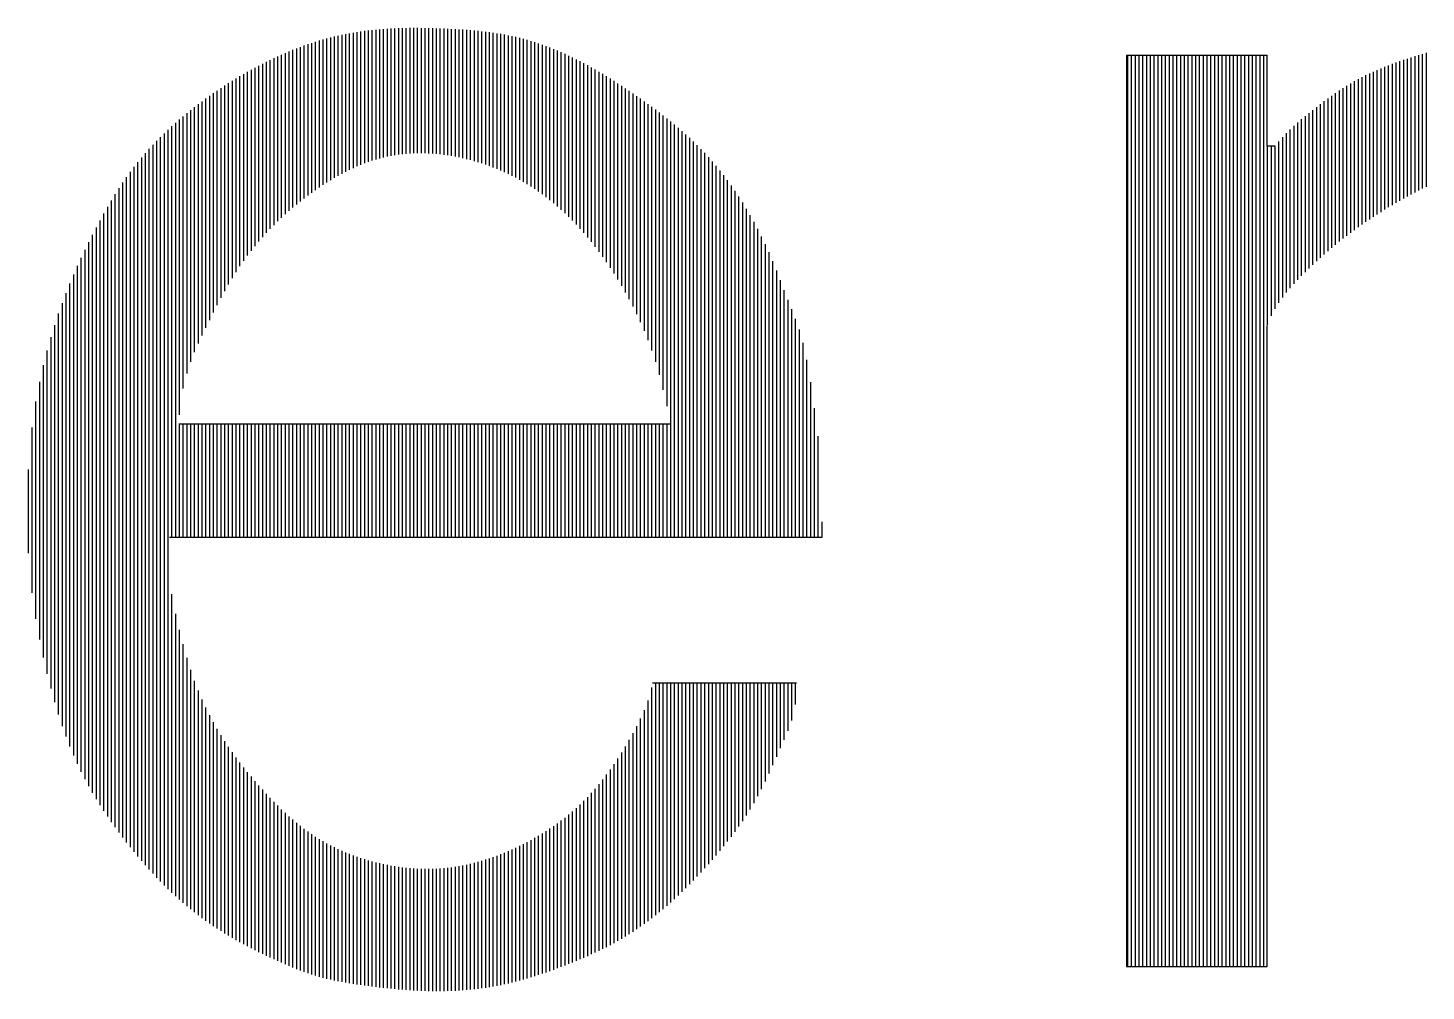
# Model space of a CAD drawing. Extents: x -4305 to 9892, y 67 to 16323.
# Drawn here: x 5325.58 to 5342.23, y 292.74 to 304.21 of the extents above; entities that cross this region are included whole.
import ezdxf
from ezdxf.enums import TextEntityAlignment as Align

# ---------------------------------------------------------------- set-up
doc = ezdxf.new("R2010")
doc.units = 0
doc.header["$LTSCALE"] = 30
doc.header["$MEASUREMENT"] = 0
doc.layers.get('0').update_dxf_attribs({"linetype": 'CONTINUOUS'})
doc.layers.add('RLA-FORMATO', color=7, linetype='CONTINUOUS')
doc.layers.add('RLA-LOGO', color=7, linetype='CONTINUOUS')
doc.styles.add('ROMAND', font='romand', dxfattribs={"height": 31.5})
doc.styles.add('ROMANS', font='romans.shx', dxfattribs={"height": 11.25})

# ---------------------------------------------------------------- blocks, each defined once
blk = doc.blocks.new('A$C459C3EB4')
at = {"layer": 'RLA-LOGO', "color": 8, "true_color": 0x707070}
for p, q in [((439.69, -65.243), (439.69, -66.976)), ((439.735, -65.231), (439.735, -66.947)), ((439.78, -65.219), (439.78, -66.919)), ((439.825, -65.208), (439.825, -66.892)), ((439.87, -65.198), (439.87, -66.866)), ((439.915, -65.188), (439.915, -66.842)), ((439.96, -65.179), (439.96, -66.818)), ((440.005, -65.17), (440.005, -66.795)), ((440.05, -65.163), (440.05, -66.774)), ((440.095, -65.155), (440.095, -66.754)), ((440.14, -65.149), (440.14, -66.735)), ((440.185, -65.142), (440.185, -66.717)), ((440.23, -65.137), (440.23, -66.701)), ((440.275, -65.132), (440.275, -66.686)), ((440.32, -65.127), (440.32, -66.672)), ((440.365, -65.123), (440.365, -66.659)), ((440.41, -65.119), (440.41, -66.647)), ((440.455, -65.116), (440.455, -66.637)), ((440.5, -65.114), (440.5, -66.628)), ((440.545, -65.111), (440.545, -66.621)), ((440.59, -65.109), (440.59, -66.614)), ((440.635, -65.108), (440.635, -66.609)), ((440.68, -65.107), (440.68, -66.605)), ((440.725, -65.106), (440.725, -66.601)), ((440.77, -65.106), (440.77, -66.599)), ((440.815, -65.106), (440.815, -66.598)), ((440.86, -65.107), (440.86, -66.598)), ((440.905, -65.107), (440.905, -66.598)), ((440.95, -65.108), (440.95, -66.6)), ((440.995, -65.109), (440.995, -66.603)), ((441.04, -65.111), (441.04, -66.606)), ((441.085, -65.113), (441.085, -66.611)), ((441.13, -65.114), (441.13, -66.616)), ((441.175, -65.116), (441.175, -66.622)), ((441.22, -65.119), (441.22, -66.629)), ((441.265, -65.121), (441.265, -66.637)), ((441.31, -65.124), (441.31, -66.646)), ((441.355, -65.126), (441.355, -66.656)), ((441.4, -65.13), (441.4, -66.667)), ((441.445, -65.133), (441.445, -66.678)), ((441.49, -65.137), (441.49, -66.691)), ((441.535, -65.141), (441.535, -66.704)), ((441.58, -65.146), (441.58, -66.718)), ((441.625, -65.151), (441.625, -66.733)), ((441.67, -65.157), (441.67, -66.749)), ((441.715, -65.163), (441.715, -66.766)), ((441.76, -65.17), (441.76, -66.784)), ((441.805, -65.177), (441.805, -66.803)), ((441.85, -65.185), (441.85, -66.823)), ((441.895, -65.194), (441.895, -66.844)), ((441.94, -65.203), (441.94, -66.866)), ((441.985, -65.213), (441.985, -66.889)), ((442.03, -65.224), (442.03, -66.914)), ((442.075, -65.236), (442.075, -66.939)), ((442.12, -65.248), (442.12, -66.966)), ((439.24, -65.406), (439.24, -67.325)), ((439.285, -65.387), (439.285, -67.285)), ((439.33, -65.368), (439.33, -67.246)), ((439.375, -65.35), (439.375, -67.208)), ((439.42, -65.333), (439.42, -67.172)), ((439.465, -65.316), (439.465, -67.137)), ((439.51, -65.3), (439.51, -67.103)), ((439.555, -65.285), (439.555, -67.07)), ((439.6, -65.271), (439.6, -67.038)), ((439.645, -65.257), (439.645, -67.007)), ((442.165, -65.262), (442.165, -66.994)), ((442.21, -65.276), (442.21, -67.024)), ((442.255, -65.291), (442.255, -67.055)), ((442.3, -65.306), (442.3, -67.087)), ((442.345, -65.323), (442.345, -67.121)), ((442.39, -65.34), (442.39, -67.156)), ((442.435, -65.357), (442.435, -67.193)), ((442.48, -65.376), (442.48, -67.231)), ((442.525, -65.395), (442.525, -67.271)), ((442.57, -65.415), (442.57, -67.313)), ((452.78, -65.416), (452.78, -67.02)), ((452.825, -65.403), (452.825, -66.998)), ((438.88, -65.581), (438.88, -67.703)), ((438.925, -65.557), (438.925, -67.649)), ((438.97, -65.534), (438.97, -67.597)), ((439.015, -65.511), (439.015, -67.548)), ((439.06, -65.489), (439.06, -67.5)), ((439.105, -65.467), (439.105, -67.454)), ((439.15, -65.446), (439.15, -67.409)), ((439.195, -65.426), (439.195, -67.366)), ((442.615, -65.436), (442.615, -67.356)), ((442.66, -65.457), (442.66, -67.401)), ((442.705, -65.48), (442.705, -67.448)), ((442.75, -65.502), (442.75, -67.497)), ((442.795, -65.526), (442.795, -67.548)), ((442.84, -65.55), (442.84, -67.6)), ((442.885, -65.575), (442.885, -67.655)), ((449.259, -65.43), (449.259, -76.286)), ((449.259, -65.43), (450.933, -65.43)), ((449.27, -65.43), (449.27, -76.286)), ((449.315, -65.43), (449.315, -76.286)), ((449.36, -65.43), (449.36, -76.286)), ((449.405, -65.43), (449.405, -76.286)), ((449.45, -65.43), (449.45, -76.286)), ((449.495, -65.43), (449.495, -76.286)), ((449.54, -65.43), (449.54, -76.286)), ((449.585, -65.43), (449.585, -76.286)), ((449.63, -65.43), (449.63, -76.286)), ((449.675, -65.43), (449.675, -76.286)), ((449.72, -65.43), (449.72, -76.286)), ((449.765, -65.43), (449.765, -76.286)), ((449.81, -65.43), (449.81, -76.286)), ((449.855, -65.43), (449.855, -76.286)), ((449.9, -65.43), (449.9, -76.286)), ((449.945, -65.43), (449.945, -76.286)), ((449.99, -65.43), (449.99, -76.286)), ((450.035, -65.43), (450.035, -76.286)), ((450.08, -65.43), (450.08, -76.286)), ((450.125, -65.43), (450.125, -76.286)), ((450.17, -65.43), (450.17, -76.286)), ((450.215, -65.43), (450.215, -76.286)), ((450.26, -65.43), (450.26, -76.286)), ((450.305, -65.43), (450.305, -76.286)), ((450.35, -65.43), (450.35, -76.286)), ((450.395, -65.43), (450.395, -76.286)), ((450.44, -65.43), (450.44, -76.286)), ((450.485, -65.43), (450.485, -76.286)), ((450.53, -65.43), (450.53, -76.286)), ((450.575, -65.43), (450.575, -76.286)), ((450.62, -65.43), (450.62, -76.286)), ((450.665, -65.43), (450.665, -76.286)), ((450.71, -65.43), (450.71, -76.286)), ((450.755, -65.43), (450.755, -76.286)), ((450.8, -65.43), (450.8, -76.286)), ((450.845, -65.43), (450.845, -76.286)), ((450.89, -65.43), (450.89, -76.286)), ((450.933, -66.512), (450.933, -65.43)), ((452.33, -65.57), (452.33, -67.27)), ((452.375, -65.552), (452.375, -67.242)), ((452.42, -65.535), (452.42, -67.215)), ((452.465, -65.518), (452.465, -67.189)), ((452.51, -65.502), (452.51, -67.163)), ((452.555, -65.487), (452.555, -67.138)), ((452.6, -65.472), (452.6, -67.113)), ((452.645, -65.457), (452.645, -67.089)), ((452.69, -65.443), (452.69, -67.065)), ((452.735, -65.429), (452.735, -67.042)), ((438.61, -65.737), (438.61, -68.086)), ((438.655, -65.709), (438.655, -68.014)), ((438.7, -65.682), (438.7, -67.945)), ((438.745, -65.656), (438.745, -67.88)), ((438.79, -65.63), (438.79, -67.818)), ((438.835, -65.605), (438.835, -67.759)), ((442.93, -65.601), (442.93, -67.712)), ((442.975, -65.627), (442.975, -67.771)), ((443.02, -65.653), (443.02, -67.832)), ((443.065, -65.681), (443.065, -67.896)), ((443.11, -65.709), (443.11, -67.962)), ((443.155, -65.737), (443.155, -68.031)), ((451.97, -65.741), (451.97, -67.513)), ((452.015, -65.716), (452.015, -67.48)), ((452.06, -65.692), (452.06, -67.448)), ((452.105, -65.669), (452.105, -67.416)), ((452.15, -65.648), (452.15, -67.386)), ((452.195, -65.627), (452.195, -67.356)), ((452.24, -65.607), (452.24, -67.326)), ((452.285, -65.588), (452.285, -67.298)), ((438.34, -65.915), (438.34, -68.585)), ((438.385, -65.884), (438.385, -68.495)), ((438.43, -65.853), (438.43, -68.407)), ((438.475, -65.823), (438.475, -68.322)), ((438.52, -65.793), (438.52, -68.24)), ((438.565, -65.765), (438.565, -68.161)), ((443.2, -65.766), (443.2, -68.102)), ((443.245, -65.795), (443.245, -68.177)), ((443.29, -65.825), (443.29, -68.255)), ((443.335, -65.855), (443.335, -68.337)), ((443.38, -65.886), (443.38, -68.423)), ((451.7, -65.914), (451.7, -67.725)), ((451.745, -65.882), (451.745, -67.688)), ((451.79, -65.852), (451.79, -67.651)), ((451.835, -65.822), (451.835, -67.615)), ((451.88, -65.794), (451.88, -67.58)), ((451.925, -65.767), (451.925, -67.546)), ((438.16, -66.049), (438.16, -68.967)), ((438.205, -66.015), (438.205, -68.864)), ((438.25, -65.981), (438.25, -68.768)), ((438.295, -65.948), (438.295, -68.676)), ((443.425, -65.917), (443.425, -68.514)), ((443.47, -65.948), (443.47, -68.611)), ((443.515, -65.98), (443.515, -68.714)), ((443.56, -66.013), (443.56, -68.826)), ((443.605, -66.046), (443.605, -68.948)), ((443.65, -66.079), (443.65, -69.084)), ((451.52, -66.048), (451.52, -67.884)), ((451.565, -66.013), (451.565, -67.843)), ((451.61, -65.979), (451.61, -67.803)), ((451.655, -65.946), (451.655, -67.764)), ((437.935, -66.236), (437.935, -71.171)), ((437.98, -66.197), (437.98, -69.714)), ((438.025, -66.159), (438.025, -69.4)), ((438.07, -66.121), (438.07, -69.22)), ((438.115, -66.085), (438.115, -69.083)), ((443.695, -66.113), (443.695, -69.239)), ((443.74, -66.148), (443.74, -69.416)), ((443.785, -66.184), (443.785, -69.61)), ((443.83, -66.22), (443.83, -71.171)), ((451.295, -66.233), (451.295, -68.105)), ((451.34, -66.194), (451.34, -68.058)), ((451.385, -66.156), (451.385, -68.013)), ((451.43, -66.12), (451.43, -67.969)), ((451.475, -66.084), (451.475, -67.926)), ((437.755, -66.405), (437.755, -75.273)), ((437.8, -66.361), (437.8, -75.319)), ((437.845, -66.318), (437.845, -75.363)), ((437.89, -66.277), (437.89, -71.171)), ((443.875, -66.257), (443.875, -71.171)), ((443.92, -66.295), (443.92, -71.171)), ((443.965, -66.335), (443.965, -71.171)), ((444.01, -66.375), (444.01, -71.171)), ((451.115, -66.408), (451.115, -68.316)), ((451.16, -66.36), (451.16, -68.258)), ((451.205, -66.316), (451.205, -68.204)), ((451.25, -66.273), (451.25, -68.153)), ((437.62, -66.546), (437.62, -75.13)), ((437.665, -66.498), (437.665, -75.179)), ((437.71, -66.451), (437.71, -75.227)), ((444.055, -66.416), (444.055, -71.171)), ((444.1, -66.459), (444.1, -71.171)), ((444.145, -66.502), (444.145, -71.171)), ((444.19, -66.548), (444.19, -71.171)), ((451.028, -66.512), (450.933, -66.512)), ((450.935, -66.512), (450.935, -68.647)), ((450.98, -66.512), (450.98, -68.536)), ((451.025, -66.512), (451.025, -68.451)), ((451.07, -66.46), (451.07, -68.379)), ((437.485, -66.703), (437.485, -74.974)), ((437.53, -66.649), (437.53, -75.027)), ((437.575, -66.597), (437.575, -75.079)), ((444.235, -66.595), (444.235, -71.171)), ((444.28, -66.644), (444.28, -71.171)), ((444.325, -66.695), (444.325, -71.171)), ((444.37, -66.748), (444.37, -71.171)), ((437.35, -66.882), (437.35, -74.807)), ((437.395, -66.82), (437.395, -74.864)), ((437.44, -66.76), (437.44, -74.92)), ((444.415, -66.803), (444.415, -71.171)), ((444.46, -66.86), (444.46, -71.171)), ((437.26, -67.015), (437.26, -74.689)), ((437.305, -66.947), (437.305, -74.749)), ((444.505, -66.92), (444.505, -71.171)), ((444.55, -66.982), (444.55, -71.171)), ((444.595, -67.047), (444.595, -71.171)), ((437.125, -67.237), (437.125, -74.499)), ((437.17, -67.16), (437.17, -74.564)), ((437.215, -67.086), (437.215, -74.627)), ((444.64, -67.115), (444.64, -71.171)), ((444.685, -67.186), (444.685, -71.171)), ((437.035, -67.398), (437.035, -74.363)), ((437.08, -67.316), (437.08, -74.432)), ((444.73, -67.259), (444.73, -71.171)), ((444.775, -67.336), (444.775, -71.171)), ((436.945, -67.568), (436.945, -74.215)), ((436.99, -67.482), (436.99, -74.291)), ((444.82, -67.416), (444.82, -71.171)), ((444.865, -67.5), (444.865, -71.171)), ((436.9, -67.657), (436.9, -74.137)), ((444.91, -67.588), (444.91, -71.171)), ((444.955, -67.68), (444.955, -71.171)), ((436.81, -67.843), (436.81, -73.966)), ((436.855, -67.748), (436.855, -74.054)), ((445, -67.778), (445, -71.171)), ((445.045, -67.882), (445.045, -71.171)), ((436.72, -68.044), (436.72, -73.771)), ((436.765, -67.941), (436.765, -73.872)), ((445.09, -67.993), (445.09, -71.171)), ((436.675, -68.151), (436.675, -73.663)), ((445.135, -68.11), (445.135, -71.171)), ((445.18, -68.23), (445.18, -71.171)), ((436.585, -68.382), (436.585, -73.421)), ((436.63, -68.263), (436.63, -73.547)), ((445.225, -68.345), (445.225, -71.171)), ((436.54, -68.508), (436.54, -73.285)), ((445.27, -68.457), (445.27, -71.171)), ((445.315, -68.57), (445.315, -71.171)), ((436.495, -68.644), (436.495, -73.136)), ((445.36, -68.698), (445.36, -71.171)), ((450.933, -76.286), (450.933, -68.652)), ((436.45, -68.79), (436.45, -72.974)), ((445.405, -68.855), (445.405, -71.171)), ((436.405, -68.949), (436.405, -72.797)), ((445.45, -69.058), (445.45, -71.171)), ((436.36, -69.124), (436.36, -72.604)), ((436.315, -69.321), (436.315, -72.39)), ((445.495, -69.326), (445.495, -71.171)), ((436.27, -69.556), (436.27, -72.142)), ((445.54, -69.636), (445.54, -71.171)), ((436.225, -69.864), (436.225, -71.835)), ((437.976, -69.82), (443.821, -69.82)), ((437.98, -69.82), (437.98, -71.171)), ((438.025, -69.82), (438.025, -71.171)), ((438.07, -69.82), (438.07, -71.171)), ((438.115, -69.82), (438.115, -71.171)), ((438.16, -69.82), (438.16, -71.171)), ((438.205, -69.82), (438.205, -71.171)), ((438.25, -69.82), (438.25, -71.171)), ((438.295, -69.82), (438.295, -71.171)), ((438.34, -69.82), (438.34, -71.171)), ((438.385, -69.82), (438.385, -71.171)), ((438.43, -69.82), (438.43, -71.171)), ((438.475, -69.82), (438.475, -71.171)), ((438.52, -69.82), (438.52, -71.171)), ((438.565, -69.82), (438.565, -71.171)), ((438.61, -69.82), (438.61, -71.171)), ((438.655, -69.82), (438.655, -71.171)), ((438.7, -69.82), (438.7, -71.171)), ((438.745, -69.82), (438.745, -71.171)), ((438.79, -69.82), (438.79, -71.171)), ((438.835, -69.82), (438.835, -71.171)), ((438.88, -69.82), (438.88, -71.171)), ((438.925, -69.82), (438.925, -71.171)), ((438.97, -69.82), (438.97, -71.171)), ((439.015, -69.82), (439.015, -71.171)), ((439.06, -69.82), (439.06, -71.171)), ((439.105, -69.82), (439.105, -71.171)), ((439.15, -69.82), (439.15, -71.171)), ((439.195, -69.82), (439.195, -71.171)), ((439.24, -69.82), (439.24, -71.171)), ((439.285, -69.82), (439.285, -71.171)), ((439.33, -69.82), (439.33, -71.171)), ((439.375, -69.82), (439.375, -71.171)), ((439.42, -69.82), (439.42, -71.171)), ((439.465, -69.82), (439.465, -71.171)), ((439.51, -69.82), (439.51, -71.171)), ((439.555, -69.82), (439.555, -71.171)), ((439.6, -69.82), (439.6, -71.171)), ((439.645, -69.82), (439.645, -71.171)), ((439.69, -69.82), (439.69, -71.171)), ((439.735, -69.82), (439.735, -71.171)), ((439.78, -69.82), (439.78, -71.171)), ((439.825, -69.82), (439.825, -71.171)), ((439.87, -69.82), (439.87, -71.171)), ((439.915, -69.82), (439.915, -71.171)), ((439.96, -69.82), (439.96, -71.171)), ((440.005, -69.82), (440.005, -71.171)), ((440.05, -69.82), (440.05, -71.171)), ((440.095, -69.82), (440.095, -71.171)), ((440.14, -69.82), (440.14, -71.171)), ((440.185, -69.82), (440.185, -71.171)), ((440.23, -69.82), (440.23, -71.171)), ((440.275, -69.82), (440.275, -71.171)), ((440.32, -69.82), (440.32, -71.171)), ((440.365, -69.82), (440.365, -71.171)), ((440.41, -69.82), (440.41, -71.171)), ((440.455, -69.82), (440.455, -71.171)), ((440.5, -69.82), (440.5, -71.171)), ((440.545, -69.82), (440.545, -71.171)), ((440.59, -69.82), (440.59, -71.171)), ((440.635, -69.82), (440.635, -71.171)), ((440.68, -69.82), (440.68, -71.171)), ((440.725, -69.82), (440.725, -71.171)), ((440.77, -69.82), (440.77, -71.171)), ((440.815, -69.82), (440.815, -71.171)), ((440.86, -69.82), (440.86, -71.171)), ((440.905, -69.82), (440.905, -71.171)), ((440.95, -69.82), (440.95, -71.171)), ((440.995, -69.82), (440.995, -71.171)), ((441.04, -69.82), (441.04, -71.171)), ((441.085, -69.82), (441.085, -71.171)), ((441.13, -69.82), (441.13, -71.171)), ((441.175, -69.82), (441.175, -71.171)), ((441.22, -69.82), (441.22, -71.171)), ((441.265, -69.82), (441.265, -71.171)), ((441.31, -69.82), (441.31, -71.171)), ((441.355, -69.82), (441.355, -71.171)), ((441.4, -69.82), (441.4, -71.171)), ((441.445, -69.82), (441.445, -71.171)), ((441.49, -69.82), (441.49, -71.171)), ((441.535, -69.82), (441.535, -71.171)), ((441.58, -69.82), (441.58, -71.171)), ((441.625, -69.82), (441.625, -71.171)), ((441.67, -69.82), (441.67, -71.171)), ((441.715, -69.82), (441.715, -71.171)), ((441.76, -69.82), (441.76, -71.171)), ((441.805, -69.82), (441.805, -71.171)), ((441.85, -69.82), (441.85, -71.171)), ((441.895, -69.82), (441.895, -71.171)), ((441.94, -69.82), (441.94, -71.171)), ((441.985, -69.82), (441.985, -71.171)), ((442.03, -69.82), (442.03, -71.171)), ((442.075, -69.82), (442.075, -71.171)), ((442.12, -69.82), (442.12, -71.171)), ((442.165, -69.82), (442.165, -71.171)), ((442.21, -69.82), (442.21, -71.171)), ((442.255, -69.82), (442.255, -71.171)), ((442.3, -69.82), (442.3, -71.171)), ((442.345, -69.82), (442.345, -71.171)), ((442.39, -69.82), (442.39, -71.171)), ((442.435, -69.82), (442.435, -71.171)), ((442.48, -69.82), (442.48, -71.171)), ((442.525, -69.82), (442.525, -71.171)), ((442.57, -69.82), (442.57, -71.171)), ((442.615, -69.82), (442.615, -71.171)), ((442.66, -69.82), (442.66, -71.171)), ((442.705, -69.82), (442.705, -71.171)), ((442.75, -69.82), (442.75, -71.171)), ((442.795, -69.82), (442.795, -71.171)), ((442.84, -69.82), (442.84, -71.171)), ((442.885, -69.82), (442.885, -71.171)), ((442.93, -69.82), (442.93, -71.171)), ((442.975, -69.82), (442.975, -71.171)), ((443.02, -69.82), (443.02, -71.171)), ((443.065, -69.82), (443.065, -71.171)), ((443.11, -69.82), (443.11, -71.171)), ((443.155, -69.82), (443.155, -71.171)), ((443.2, -69.82), (443.2, -71.171)), ((443.245, -69.82), (443.245, -71.171)), ((443.29, -69.82), (443.29, -71.171)), ((443.335, -69.82), (443.335, -71.171)), ((443.38, -69.82), (443.38, -71.171)), ((443.425, -69.82), (443.425, -71.171)), ((443.47, -69.82), (443.47, -71.171)), ((443.515, -69.82), (443.515, -71.171)), ((443.56, -69.82), (443.56, -71.171)), ((443.605, -69.82), (443.605, -71.171)), ((443.65, -69.82), (443.65, -71.171)), ((443.695, -69.82), (443.695, -71.171)), ((443.74, -69.82), (443.74, -71.171)), ((443.785, -69.82), (443.785, -71.171)), ((445.585, -69.969), (445.585, -71.171)), ((436.18, -70.364), (436.18, -71.361)), ((445.63, -70.988), (445.63, -71.171)), ((437.866, -71.171), (445.637, -71.171)), ((437.89, -71.851), (437.89, -75.406)), ((437.935, -72.085), (437.935, -75.448)), ((437.98, -72.273), (437.98, -75.488)), ((438.025, -72.447), (438.025, -75.528)), ((438.07, -72.607), (438.07, -75.566)), ((438.115, -72.751), (438.115, -75.603)), ((438.16, -72.881), (438.16, -75.639)), ((443.617, -72.905), (445.329, -72.905)), ((443.65, -72.905), (443.65, -75.675)), ((443.695, -72.905), (443.695, -75.639)), ((443.74, -72.905), (443.74, -75.601)), ((443.785, -72.905), (443.785, -75.562)), ((443.83, -72.905), (443.83, -75.522)), ((443.875, -72.905), (443.875, -75.481)), ((443.92, -72.905), (443.92, -75.439)), ((443.965, -72.905), (443.965, -75.396)), ((444.01, -72.905), (444.01, -75.352)), ((444.055, -72.905), (444.055, -75.306)), ((444.1, -72.905), (444.1, -75.26)), ((444.145, -72.905), (444.145, -75.212)), ((444.19, -72.905), (444.19, -75.164)), ((444.235, -72.905), (444.235, -75.115)), ((444.28, -72.905), (444.28, -75.065)), ((444.325, -72.905), (444.325, -75.013)), ((444.37, -72.905), (444.37, -74.961)), ((444.415, -72.905), (444.415, -74.908)), ((444.46, -72.905), (444.46, -74.853)), ((444.505, -72.905), (444.505, -74.797)), ((444.55, -72.905), (444.55, -74.739)), ((444.595, -72.905), (444.595, -74.679)), ((444.64, -72.905), (444.64, -74.617)), ((444.685, -72.905), (444.685, -74.552)), ((444.73, -72.905), (444.73, -74.485)), ((444.775, -72.905), (444.775, -74.413)), ((444.82, -72.905), (444.82, -74.338)), ((444.865, -72.905), (444.865, -74.257)), ((444.91, -72.905), (444.91, -74.171)), ((444.955, -72.905), (444.955, -74.08)), ((445, -72.905), (445, -73.985)), ((445.045, -72.905), (445.045, -73.887)), ((445.09, -72.905), (445.09, -73.787)), ((445.135, -72.905), (445.135, -73.686)), ((445.18, -72.905), (445.18, -73.585)), ((445.225, -72.905), (445.225, -73.478)), ((445.27, -72.905), (445.27, -73.354)), ((445.315, -72.905), (445.315, -73.166)), ((438.205, -72.998), (438.205, -75.674)), ((443.605, -72.962), (443.605, -75.711)), ((438.25, -73.104), (438.25, -75.708)), ((438.295, -73.201), (438.295, -75.741)), ((443.515, -73.232), (443.515, -75.778)), ((443.56, -73.115), (443.56, -75.745)), ((438.34, -73.291), (438.34, -75.773)), ((438.385, -73.375), (438.385, -75.803)), ((443.47, -73.333), (443.47, -75.81)), ((438.43, -73.454), (438.43, -75.833)), ((438.475, -73.529), (438.475, -75.862)), ((443.38, -73.507), (443.38, -75.871)), ((443.425, -73.423), (443.425, -75.841)), ((438.52, -73.601), (438.52, -75.89)), ((438.565, -73.669), (438.565, -75.917)), ((438.61, -73.734), (438.61, -75.944)), ((443.245, -73.736), (443.245, -75.955)), ((443.29, -73.663), (443.29, -75.928)), ((443.335, -73.587), (443.335, -75.9)), ((438.655, -73.796), (438.655, -75.97)), ((438.7, -73.855), (438.7, -75.995)), ((443.155, -73.874), (443.155, -76.006)), ((443.2, -73.807), (443.2, -75.981)), ((438.745, -73.913), (438.745, -76.02)), ((438.79, -73.969), (438.79, -76.044)), ((438.835, -74.023), (438.835, -76.067)), ((443.02, -74.058), (443.02, -76.076)), ((443.065, -74), (443.065, -76.053)), ((443.11, -73.938), (443.11, -76.03)), ((438.88, -74.076), (438.88, -76.09)), ((438.925, -74.128), (438.925, -76.113)), ((438.97, -74.178), (438.97, -76.135)), ((439.015, -74.228), (439.015, -76.156)), ((442.885, -74.218), (442.885, -76.14)), ((442.93, -74.168), (442.93, -76.119)), ((442.975, -74.114), (442.975, -76.098)), ((439.06, -74.276), (439.06, -76.177)), ((439.105, -74.323), (439.105, -76.198)), ((439.15, -74.369), (439.15, -76.219)), ((442.705, -74.399), (442.705, -76.218)), ((442.75, -74.357), (442.75, -76.199)), ((442.795, -74.313), (442.795, -76.18)), ((442.84, -74.267), (442.84, -76.16)), ((439.195, -74.413), (439.195, -76.239)), ((439.24, -74.456), (439.24, -76.259)), ((439.285, -74.497), (439.285, -76.278)), ((439.33, -74.536), (439.33, -76.297)), ((442.525, -74.547), (442.525, -76.289)), ((442.57, -74.513), (442.57, -76.272)), ((442.615, -74.476), (442.615, -76.254)), ((442.66, -74.438), (442.66, -76.236)), ((439.375, -74.574), (439.375, -76.315)), ((439.42, -74.61), (439.42, -76.332)), ((439.465, -74.645), (439.465, -76.349)), ((439.51, -74.678), (439.51, -76.364)), ((439.555, -74.709), (439.555, -76.379)), ((442.255, -74.728), (442.255, -76.385)), ((442.3, -74.701), (442.3, -76.37)), ((442.345, -74.673), (442.345, -76.355)), ((442.39, -74.643), (442.39, -76.339)), ((442.435, -74.613), (442.435, -76.323)), ((442.48, -74.581), (442.48, -76.306)), ((439.6, -74.739), (439.6, -76.394)), ((439.645, -74.767), (439.645, -76.407)), ((439.69, -74.794), (439.69, -76.419)), ((439.735, -74.819), (439.735, -76.431)), ((439.78, -74.843), (439.78, -76.441)), ((439.825, -74.865), (439.825, -76.451)), ((439.87, -74.887), (439.87, -76.46)), ((441.94, -74.891), (441.94, -76.475)), ((441.985, -74.871), (441.985, -76.464)), ((442.03, -74.849), (442.03, -76.452)), ((442.075, -74.827), (442.075, -76.44)), ((442.12, -74.804), (442.12, -76.427)), ((442.165, -74.779), (442.165, -76.413)), ((442.21, -74.754), (442.21, -76.399)), ((439.915, -74.907), (439.915, -76.469)), ((439.96, -74.926), (439.96, -76.477)), ((440.005, -74.944), (440.005, -76.485)), ((440.05, -74.962), (440.05, -76.492)), ((440.095, -74.978), (440.095, -76.498)), ((440.14, -74.993), (440.14, -76.505)), ((440.185, -75.007), (440.185, -76.511)), ((440.23, -75.021), (440.23, -76.517)), ((440.275, -75.033), (440.275, -76.523)), ((440.32, -75.045), (440.32, -76.528)), ((440.365, -75.056), (440.365, -76.534)), ((440.41, -75.066), (440.41, -76.539)), ((441.445, -75.063), (441.445, -76.56)), ((441.49, -75.051), (441.49, -76.556)), ((441.535, -75.039), (441.535, -76.55)), ((441.58, -75.026), (441.58, -76.545)), ((441.625, -75.012), (441.625, -76.538)), ((441.67, -74.998), (441.67, -76.531)), ((441.715, -74.982), (441.715, -76.523)), ((441.76, -74.965), (441.76, -76.515)), ((441.805, -74.948), (441.805, -76.506)), ((441.85, -74.93), (441.85, -76.496)), ((441.895, -74.911), (441.895, -76.486)), ((440.455, -75.075), (440.455, -76.544)), ((440.5, -75.084), (440.5, -76.548)), ((440.545, -75.091), (440.545, -76.553)), ((440.59, -75.098), (440.59, -76.557)), ((440.635, -75.104), (440.635, -76.56)), ((440.68, -75.109), (440.68, -76.564)), ((440.725, -75.114), (440.725, -76.567)), ((440.77, -75.117), (440.77, -76.569)), ((440.815, -75.12), (440.815, -76.572)), ((440.86, -75.122), (440.86, -76.574)), ((440.905, -75.123), (440.905, -76.575)), ((440.95, -75.123), (440.95, -76.577)), ((440.995, -75.122), (440.995, -76.577)), ((441.04, -75.12), (441.04, -76.578)), ((441.085, -75.118), (441.085, -76.578)), ((441.13, -75.114), (441.13, -76.577)), ((441.175, -75.11), (441.175, -76.576)), ((441.22, -75.104), (441.22, -76.575)), ((441.265, -75.098), (441.265, -76.573)), ((441.31, -75.091), (441.31, -76.571)), ((441.355, -75.082), (441.355, -76.568)), ((441.4, -75.073), (441.4, -76.564)), ((449.259, -76.286), (450.933, -76.286))]:
    blk.add_line(p, q, dxfattribs=at)
blk = doc.blocks.new('viñeta-rl')
blk.add_blockref('A$C459C3EB4', (-797.494, 299.998))
at = {"layer": 'RLA-FORMATO', "color": 4, "style": 'ROMAND'}
for tag, p in [('DESAR', (-1255.783, 233.263)), ('PRELIM', (-1123.111, 233.263)), ('PROP', (-989.639, 233.263)), ('CONST', (-823.737, 233.263))]:
    blk.add_attdef(tag, p, '', height=16, dxfattribs=at)
at = {"layer": 'RLA-FORMATO', "color": 2, "style": 'ROMANS'}
for tag, p, height in [('REVNO1', (-1394.08, 180.648), 10), ('DETNO1', (-1358.401, 180.648), 10), ('FECHA1', (-880.483, 180.648), 10), ('REVNO2', (-1394.08, 155.648), 10), ('DETNO2', (-1358.401, 155.648), 10), ('FECHA2', (-880.483, 155.648), 10), ('REVNO3', (-1394.08, 130.649), 10), ('DETNO3', (-1358.401, 130.649), 10), ('FECHA3', (-880.483, 130.649), 10), ('REVNO4', (-1394.08, 105.649), 10), ('DETNO4', (-1358.401, 105.649), 10), ('FECHA4', (-880.483, 105.649), 10), ('REVNO5', (-1394.08, 80.649), 11.25), ('DETNO5', (-1358.401, 80.649), 10), ('FECHA5', (-880.483, 80.649), 10), ('REVNO6', (-1392.274, 55.649), 10), ('DETNO6', (-1356.594, 55.649), 10), ('FECHA6', (-878.676, 55.649), 10), ('INGENIERO', (-741.067, 33.399), 10), ('DIBUJANTE', (-571.615, 33.401), 10), ('REVNO7', (-1394.08, 30.65), 10), ('DETNO7', (-1358.401, 30.65), 10), ('FECHA7', (-880.483, 30.65), 10), ('REVNO8', (-1394.08, 8.603), 10), ('DETNO8', (-1358.401, 8.603), 10), ('FECHA8', (-880.483, 8.603), 10), ('PROYECTISTA', (-740.886, 4.812), 10), ('INGENIERO', (-568.569, 4.615), 10)]:
    blk.add_attdef(tag, p, '', height=height, dxfattribs=at)
for tag, p in [('PERSNO1', (-946.608, 180.648)), ('PERSNO2', (-946.608, 155.648)), ('PERSNO3', (-946.608, 130.649)), ('PERSNO4', (-946.608, 105.649)), ('PERSNO5', (-946.608, 80.649)), ('PERSNO6', (-946.608, 55.649)), ('PERSNO7', (-946.608, 30.65)), ('PERSNO8', (-946.608, 8.603))]:
    blk.add_attdef(tag, text='', height=10, dxfattribs=at).set_placement(p, align=Align.CENTER)
at = {"layer": 'RLA-FORMATO', "color": 5, "style": 'ROMAND'}
blk.add_attdef('PROYECTO', text='', height=16.9, dxfattribs=at).set_placement((-289.167, 165.033), align=Align.MIDDLE)
for tag, p in [('TITULO1', (-567.962, 108.18)), ('TITULO2', (-567.962, 74.225))]:
    blk.add_attdef(tag, p, '', height=20, dxfattribs=at)
at = {"layer": 'RLA-FORMATO', "color": 2, "style": 'ROMANS'}
for tag, p in [('NOMARCH', (-1424.041, 5.527)), ('FECHA', (-1406.947, 5.527))]:
    blk.add_attdef(tag, p, '', height=11.25, rotation=90, dxfattribs=at)
at = {"layer": 'RLA-FORMATO', "color": 5, "style": 'ROMAND', "width": 0.967839}
blk.add_attdef('NUMERO', text='', height=24, dxfattribs=at).set_placement((-290.268, 13.329), (-62.411, 13.329), align=Align.FIT)
at = {"layer": 'RLA-FORMATO', "color": 5, "style": 'ROMAND', "flags": 12}
blk.add_attdef('REVISION', text='', height=24, dxfattribs=at).set_placement((-24.501, 25.329), align=Align.MIDDLE)

msp = doc.modelspace()

# ---------------------------------------------------------------- block references
at = {"layer": 'RLA-FORMATO', "xscale": 1.00001000010004, "yscale": 1.00001000010004, "zscale": 1.00001000010004}
msp.add_blockref('viñeta-rl', (5686.902, 69.319), dxfattribs=at)

doc.saveas('drawing.dxf')
